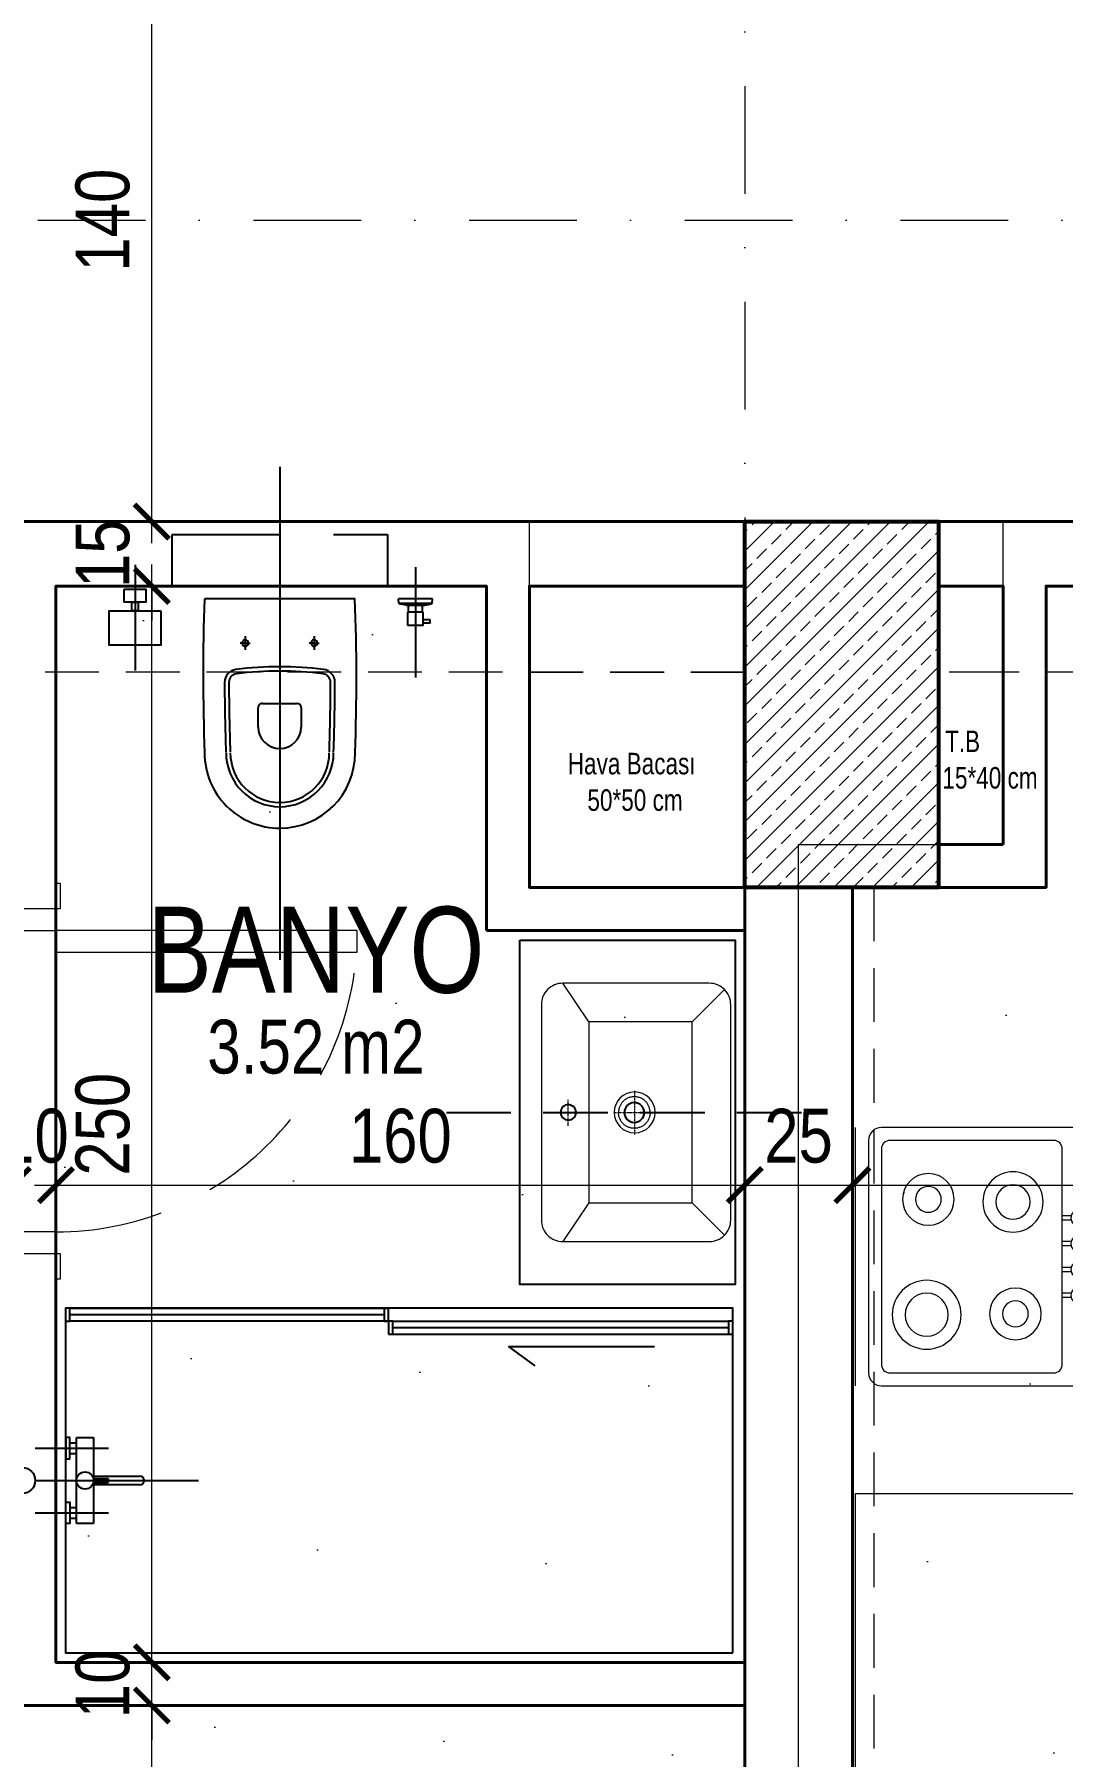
# Model space of a CAD drawing. Header units: centimetres. Extents: x 6300 to 11550, y 0 to 5300.
# Drawn here: x 7545.1 to 7783.9, y 1799.5 to 2199.5 of the extents above; entities that cross this region are included whole.
import ezdxf
from ezdxf.enums import TextEntityAlignment as Align
from ezdxf.xclip import XClip

# ---------------------------------------------------------------- set-up
doc = ezdxf.new("R2010")
doc.units = ezdxf.units.CM
doc.header["$LTSCALE"] = 100
doc.header["$XCLIPFRAME"] = 0
for name, pattern in [('D BLOK_AKS_NK$0$DASHDOT2', [0.5, 0.25, -0.125, 0, -0.125]), ('D BLOK_STA_NK$0$HIDDEN2', [0.1875, 0.125, -0.0625]), ('xref_1+1_A2_TEXT$0$HIDDEN2', [0.1875, 0.125, -0.0625]), ('xref_1+1_B_PLAN$0$1N$0$HIDDEN', [0.375, 0.25, -0.125]), ('xref_1+1_B_PLAN$0$CENTER', [0.6, 0.375, -0.075, 0.075, -0.075]), ('xref_1+1_B_PLAN$0$HIDDEN', [0.375, 0.25, -0.125]), ('xref_1+1_B_TEXT$0$HIDDEN2', [0.1875, 0.125, -0.0625])]:
    doc.linetypes.add(name, pattern=pattern)
for name, color, linetype, lineweight in [('D BLOK_AKS_NK$0$MYD - AKS', 8, 'D BLOK_AKS_NK$0$DASHDOT2', 15), ('D BLOK_STA_NK$0$MYD - B-H', 37, 'Continuous', 20), ('D BLOK_STA_NK$0$MYD - BA', 6, 'Continuous', 53), ('D BLOK_STA_NK$0$MYD - IZ-1', 8, 'D BLOK_STA_NK$0$HIDDEN2', 20), ('D BLOK_STA_NK$0$MYD - WIPEOUT', 241, 'Continuous', 0), ('D BLOK_ZK$0$MYD - DIM-IC', 10, 'Continuous', 20), ('xref_1+1_A2_PLAN$0$MYD - DUVAR', 4, 'Continuous', 40), ('xref_1+1_A2_PLAN$0$SAA_TEFRİS', 254, 'Continuous', 5), ('xref_1+1_A2_TEXT$0$____MEK_MEKANİK ÇALIŞMA', 4, 'Continuous', 35), ('xref_1+1_A2_TEXT$0$MYD - IZ-1', 8, 'xref_1+1_A2_TEXT$0$HIDDEN2', 20), ('xref_1+1_B_PLAN$0$MYD - DUVAR', 4, 'Continuous', 40), ('xref_1+1_B_PLAN$0$MYD - GOR-ARKA', 8, 'Continuous', 9), ('xref_1+1_B_PLAN$0$MYD - KAPI', 2, 'Continuous', 20), ('xref_1+1_B_TEXT$0$____MEK_MEKANİK ÇALIŞMA', 4, 'Continuous', 35), ('xref_1+1_B_TEXT$0$MYD - IZ-1', 8, 'xref_1+1_B_TEXT$0$HIDDEN2', 20), ('xref_1+1_B_TEXT$0$MYD - TEXT', 7, 'Continuous', 20), ('xref_1+1_B_TEXT$0$MYD - TEXT-M2', 1, 'Continuous', 20)]:
    doc.layers.add(name, color=color, linetype=linetype, lineweight=lineweight)
for name, color, linetype, lineweight, plot in [('D BLOK_ZK$0$MYD - ALAN-NET', 30, 'Continuous', 9, False), ('xref_1+1_A2_PLAN$0$MYD - ALAN-BRUT', 190, 'Continuous', 9, False), ('xref_1+1_A2_TEXT$0$MYD - ALAN-BRUT', 190, 'Continuous', 9, False), ('xref_1+1_A2_TEXT$0$MYD - ALAN-NET', 30, 'Continuous', 9, False), ('xref_1+1_B_PLAN$0$MYD - ALAN-BRUT', 190, 'Continuous', 9, False), ('xref_1+1_B_PLAN$0$xref_1+1_B_TEXT$0$MYD - ALAN-NET', 30, 'Continuous', 9, False), ('xref_1+1_B_TEXT$0$MYD - ALAN-BRUT', 190, 'Continuous', 9, False), ('xref_1+1_B_TEXT$0$MYD - ALAN-NET', 30, 'Continuous', 9, False)]:
    doc.layers.add(name, color=color, linetype=linetype, lineweight=lineweight, plot=plot)
doc.layers.add('xref_1+1_B_PLAN$0$00_VİTRİFİYE AKS', color=7, linetype='xref_1+1_B_PLAN$0$HIDDEN', true_color=0xf94306)
doc.layers.add('xref_1+1_B_PLAN$0$Pcelik', color=142, linetype='Continuous')
doc.layers.add('xref_1+1_B_PLAN$0$Pvitrifiye', color=70, linetype='Continuous')
doc.styles.add('D BLOK_ZK$0$MYD_1.25mm', font='ARIALN.TTF', dxfattribs={"height": 12.5})
doc.styles.add('xref_1+1_A2_TEXT$0$ROMANC8', font='arial.ttf', dxfattribs={"width": 0.75, "height": 0.4})
doc.styles.add('xref_1+1_B_TEXT$0$0ZG_2.50mm_B', font='arial.ttf', dxfattribs={"width": 0.8, "height": 25})
doc.styles.add('xref_1+1_B_TEXT$0$0ZG_4.00mm_B', font='arial.ttf', dxfattribs={"width": 0.8, "height": 40})
doc.styles.add('xref_1+1_B_TEXT$0$ROMANC8', font='arial.ttf', dxfattribs={"width": 0.75, "height": 0.4})
doc.styles.add('xref_1+1_B_TEXT$0$Standard', font='arial.ttf')
doc.dimstyles.new('D BLOK_ZK$0$MYD_DIM050', dxfattribs={"dimscale": 0, "dimtxt": 12.5, "dimasz": 8, "dimexe": 5, "dimexo": 0, "dimgap": 5, "dimtad": 1, "dimdec": 1, "dimrnd": 0.5, "dimzin": 12, "dimdsep": 46, "dimtxsty": 'D BLOK_ZK$0$MYD_1.25mm', "dimblk": 'D BLOK_ZK$0$_ARCHTICK', "dimcen": 0.09, "dimdle": 5, "dimclrd": 256, "dimclre": 256, "dimclrt": 256, "dimadec": 0, "dimazin": 0, "dimtfac": 1, "dimtdec": 1, "dimtix": 1, "dimtofl": 0, "dimtmove": 2, "dimatfit": 1, "dimldrblk": 'D BLOK_ZK$0$_ARCHTICK', "dimfxl": 30, "dimfxlon": 1, "dimtolj": 1, "dimtzin": 0, "dimlwd": -1, "dimlwe": -1, "dimarcsym": 0})

# ---------------------------------------------------------------- blocks, each defined once
blk = doc.blocks.new('xref_1+1_B_TEXT$0$TAG_MAHAL_01')
at = {"style": 'xref_1+1_B_TEXT$0$Standard', "width": 0.65, "flags": 1}
blk.add_attdef('M2', text='', height=20, dxfattribs=at).set_placement((0, 0), align=Align.MIDDLE_RIGHT)
at = {"layer": 'xref_1+1_B_TEXT$0$MYD - TEXT', "style": 'xref_1+1_B_TEXT$0$0ZG_4.00mm_B', "width": 0.8}
blk.add_attdef('MAHAL_ADI', text='', height=40, dxfattribs=at).set_placement((0, -32.5), align=Align.MIDDLE_CENTER)
at = {"layer": 'xref_1+1_B_TEXT$0$MYD - TEXT-M2', "style": 'xref_1+1_B_TEXT$0$0ZG_2.50mm_B', "width": 0.8}
blk.add_attdef('MAHAL_M2', text='', height=25, dxfattribs=at).set_placement((0, -77.5), align=Align.MIDDLE_CENTER)
blk = doc.blocks.new('xref_1+1_B_TEXT')
at = {"layer": 'xref_1+1_B_TEXT$0$MYD - ALAN-NET'}
h = blk.add_hatch(dxfattribs=at)
h.set_pattern_fill('DOTS', color=1, scale=30, angle=60)
h.paths.add_polyline_path([(752.28, 390.61), (502.28, 390.61), (502.28, 295.61), (752.28, 295.61)])
h.paths.add_polyline_path([(1097.28, 305.61), (782.28, 305.61), (782.28, 420.61), (762.28, 420.61), (762.28, 600.61), (837.28, 600.61), (837.28, 675.61), (947.28, 675.61), (947.28, 615.61), (1117.28, 615.61), (1117.28, 330.61), (1097.28, 330.61)])
h.paths.add_polyline_path([(752.28, 405.61), (477.28, 405.61), (477.28, 450.61), (452.28, 450.61), (452.28, 930.61), (477.28, 930.61), (477.28, 933.11), (727.28, 933.11), (727.28, 908.11), (752.28, 908.11)])
h.paths.add_polyline_path([(947.28, 875.61), (782.28, 875.61), (782.28, 860.61), (762.28, 860.61), (762.28, 790.61), (752.28, 790.61), (752.28, 685.61), (947.28, 685.61)])
h.paths.add_polyline_path([(1057.28, 795.61), (1057.28, 875.61), (957.28, 875.61), (957.28, 625.61), (1117.28, 625.61), (1117.28, 795.61)])
h.paths.add_polyline_path([(762.28, 679.86), (827.28, 679.86), (827.28, 610.61), (762.28, 610.61)])
at = {"layer": 'xref_1+1_B_TEXT$0$MYD - ALAN-BRUT'}
blk.add_lwpolyline([(497.28, 290.61), (1129.78, 290.61), (1129.78, 805.61), (1067.28, 805.61), (1067.28, 890.61), (782.28, 890.61), (782.28, 918.11), (737.28, 918.11), (737.28, 960.61), (437.28, 960.61), (437.28, 390.61), (497.28, 390.61)], close=True, dxfattribs=at)
at = {"layer": 'xref_1+1_B_TEXT$0$MYD - ALAN-NET'}
for points in [[(1057.28, 795.61), (1057.28, 875.61), (957.28, 875.61), (957.28, 625.61), (1117.28, 625.61), (1117.28, 795.61)], [(1097.28, 305.61), (782.28, 305.61), (782.28, 420.61), (762.28, 420.61), (762.28, 600.61), (837.28, 600.61), (837.28, 675.61), (947.28, 675.61), (947.28, 615.61), (1117.28, 615.61), (1117.28, 330.61), (1097.28, 330.61)]]:
    blk.add_lwpolyline(points, close=True, dxfattribs=at)
at = {"layer": 'xref_1+1_B_TEXT$0$MYD - IZ-1', "color": 1}
blk.add_lwpolyline([(1067.28, 855.61), (1117.28, 855.61), (1117.28, 805.61), (1067.28, 805.61)], close=True, dxfattribs=at)
ref = blk.add_blockref('xref_1+1_B_TEXT$0$TAG_MAHAL_01', (1017.67, 807.39), dxfattribs=dict(xscale=0.5, yscale=0.5, zscale=0.5))
ref.add_attrib('MAHAL_ADI', 'BANYO', dxfattribs={"layer": 'xref_1+1_B_TEXT$0$MYD - TEXT', "height": 20, "style": 'xref_1+1_B_TEXT$0$0ZG_4.00mm_B', "width": 0.8}).set_placement((1017.67, 791.14), align=Align.MIDDLE_CENTER)
ref.add_attrib('MAHAL_M2', '3.52 m2', dxfattribs={"layer": 'xref_1+1_B_TEXT$0$MYD - TEXT-M2', "height": 12.5, "style": 'xref_1+1_B_TEXT$0$0ZG_2.50mm_B', "width": 0.8}).set_placement((1017.67, 768.64), align=Align.MIDDLE_CENTER)
at = {"layer": 'xref_1+1_B_TEXT$0$____MEK_MEKANİK ÇALIŞMA', "color": 1, "style": 'xref_1+1_B_TEXT$0$ROMANC8', "width": 0.75}
for s, p in [('Hava Bacası', (1076.17, 831.87)), ('50*50 cm', (1080.73, 823.4))]:
    blk.add_text(s, height=5, rotation=0.0335, dxfattribs=at).set_placement(p)
blk = doc.blocks.new('xref_1+1_B_PLAN$0$KAPI - 080')
at = {"layer": 'xref_1+1_B_PLAN$0$MYD - KAPI', "ltscale": 2}
for p, q in [((10, 70), (5, 70)), ((5, 70), (5, 0)), ((10, 0), (10, 70)), ((0, 0), (10, 0)), ((80, 0), (75, 0))]:
    blk.add_line(p, q, dxfattribs=at)
at = {"layer": 'xref_1+1_B_PLAN$0$MYD - KAPI', "linetype": 'xref_1+1_B_PLAN$0$HIDDEN'}
blk.add_arc((5, 0), 70, 0, 85.904, dxfattribs=at)
blk = doc.blocks.new('*U376')
at = {"layer": 'xref_1+1_B_PLAN$0$MYD - GOR-ARKA'}
blk.add_lwpolyline([(5, 0), (-65, 0), (-65, -10), (5, -10)], close=True, dxfattribs=at)
at = {"layer": 'xref_1+1_B_PLAN$0$MYD - KAPI'}
for points in [[(-70, 1), (-76, 1), (-76, 0), (-65, 0), (-65, -10), (-76, -10), (-76, -11), (-70, -11)], [(5, -10), (5, 0), (16, 0), (16, 1), (16, 1), (10, 1), (10, -11), (16, -11), (16, -10)]]:
    blk.add_lwpolyline(points, close=True, dxfattribs=at)
at = {"layer": 'xref_1+1_B_PLAN$0$MYD - KAPI', "xscale": -1, "rotation": 1.636399016291535e-07}
blk.add_blockref('xref_1+1_B_PLAN$0$KAPI - 080', (10, 0), dxfattribs=at)
blk = doc.blocks.new('xref_1+1_B_PLAN$0$A$C38267379')
at = {"layer": 'xref_1+1_B_PLAN$0$00_VİTRİFİYE AKS', "ltscale": 6}
blk.add_lwpolyline([(299.8, 635.6), (299.8, -210.1)], dxfattribs=at)
at = {"layer": 'xref_1+1_B_PLAN$0$Pvitrifiye', "linetype": 'xref_1+1_B_PLAN$0$CENTER', "lineweight": 5, "ltscale": 0.03}
for p, q in [((299.8, 379.3), (299.8, 321.9)), ((330.9, 352.3), (270.6, 352.3)), ((299.8, 244.7), (299.8, 144.2)), ((351.4, 198.2), (250.1, 198.2))]:
    blk.add_line(p, q, dxfattribs=at)
at = {"layer": 'xref_1+1_B_PLAN$0$Pvitrifiye', "linetype": 'Continuous', "lineweight": 5}
blk.add_lwpolyline([(-0.2, 25), (-0.2, 365, -0.414214), (49.8, 415), (549.8, 415, -0.414214), (599.8, 365), (599.8, 25, -0.414214), (549.8, -25), (49.8, -25, -0.414214)], format="xyb", close=True, dxfattribs=at)
for points in [[(89.8, 305), (-0.2, 365)], [(509.8, 305), (599.8, 365)], [(89.8, 65), (14.5, -10.4)], [(509.8, 65), (585.2, -10.4)]]:
    blk.add_lwpolyline(points, dxfattribs=at)
blk.add_lwpolyline([(89.8, 65), (89.8, 305), (509.8, 305), (509.8, 65)], close=True, dxfattribs=at)
at = {"layer": 'xref_1+1_B_PLAN$0$Pvitrifiye', "linetype": 'Continuous'}
for centre, radius in [((299.8, 352.3), 17.9), ((300.1, 199), 23)]:
    blk.add_circle(centre, radius, dxfattribs=at)
at = {"layer": 'xref_1+1_B_PLAN$0$Pvitrifiye', "linetype": 'Continuous', "lineweight": 5}
blk.add_circle((299.8, 198.2), 47.5, dxfattribs=at)
for points in [[(300.1, 162.3), (298.9, 162.3), (296.5, 162.4), (293, 162.9), (289.5, 163.8), (286.1, 165), (282.8, 166.6), (279.7, 168.4), (276.8, 170.6), (274.1, 173), (271.7, 175.7), (269.5, 178.6), (267.7, 181.7), (266.1, 184.9), (264.9, 188.3), (264.1, 191.8), (263.5, 195.4), (263.3, 199), (263.5, 202.6), (264.1, 206.2), (264.9, 209.7), (266.1, 213.1), (267.7, 216.3), (269.5, 219.4), (271.7, 222.3), (274.1, 225), (276.8, 227.4), (279.7, 229.6), (282.8, 231.4), (286.1, 233), (289.5, 234.2), (293, 235.1), (296.5, 235.6), (298.9, 235.7), (300.1, 235.7)], [(300.1, 162.3), (301.3, 162.3), (303.7, 162.4), (307.3, 162.9), (310.8, 163.8), (314.2, 165), (317.5, 166.6), (320.6, 168.4), (323.5, 170.6), (326.1, 173), (328.6, 175.7), (330.7, 178.6), (332.6, 181.7), (334.1, 184.9), (335.3, 188.3), (336.2, 191.8), (336.7, 195.4), (336.9, 199), (336.7, 202.6), (336.2, 206.2), (335.3, 209.7), (334.1, 213.1), (332.6, 216.3), (330.7, 219.4), (328.6, 222.3), (326.1, 225), (323.5, 227.4), (320.6, 229.6), (317.5, 231.4), (314.2, 233), (310.8, 234.2), (307.3, 235.1), (303.7, 235.6), (301.3, 235.7), (300.1, 235.7)]]:
    blk.add_open_spline(points, degree=3, dxfattribs=at)
blk = doc.blocks.new('xref_1+1_B_PLAN$0$matrix_tk_üst')
at = {"layer": 'xref_1+1_B_PLAN$0$00_VİTRİFİYE AKS', "ltscale": 6}
blk.add_lwpolyline([(80694.02, -59002.25), (80694.09, -59026.78)], dxfattribs=at)
at = {"layer": 'xref_1+1_B_PLAN$0$Pvitrifiye', "ltscale": 6}
for points in [[(80696.54, -59007.89), (80691.54, -59007.9), (80691.54, -59010.9), (80696.54, -59010.89)], [(80694.79, -59010.9), (80693.29, -59010.9), (80693.3, -59012.9), (80694.8, -59012.9)], [(80688.05, -59012.91), (80688.07, -59020.91), (80700.07, -59020.88), (80700.05, -59012.88)]]:
    blk.add_lwpolyline(points, close=True, dxfattribs=at)
blk = doc.blocks.new('xref_1+1_B_PLAN$0$STOP VALF')
at = {"linetype": 'Continuous'}
for p, q in [((-3.95, 0), (3.95, 0)), ((-3.85, -0.95), (-3.95, 0)), ((3.85, -0.95), (-3.85, -0.95)), ((3.69, -1.13), (-3.69, -1.13)), ((-2.16, -1.4), (-3.69, -1.13)), ((2.16, -1.4), (-2.16, -1.4)), ((-1.76, -4.81), (-1.76, -3.05)), ((-1.76, -3.05), (1.76, -3.05)), ((-1.61, -3.05), (-1.61, -1.4)), ((1.61, -3.05), (1.61, -1.4)), ((1.76, -6.16), (1.76, -3.05)), ((2.16, -1.4), (3.69, -1.13)), ((-3.41, -4.86), (-3.36, -4.81)), ((-3.41, -5.56), (-3.41, -4.86)), ((-3.41, -5.56), (-3.36, -5.61)), ((-3.36, -5.61), (-3.36, -4.81)), ((-3.36, -4.81), (-1.76, -4.81)), ((-3.36, -5.61), (-1.76, -5.61)), ((-1.76, -6.16), (-1.76, -5.61)), ((-1.76, -6.16), (1.76, -6.16))]:
    blk.add_line(p, q, dxfattribs=at)
at = {"linetype": 'xref_1+1_B_PLAN$0$1N$0$HIDDEN', "ltscale": 0.1}
blk.add_line((3.85, -0.95), (3.95, 0), dxfattribs=at)
at = {"linetype": 'Continuous'}
for centre, start, end in [((-3.65, -0.93), 186, 259.8239), ((3.65, -0.93), 280.1761, 354)]:
    blk.add_arc(centre, 0.201, start, end, dxfattribs=at)
at = {"linetype": 'Continuous', "start_tangent": (0.222825, -0.974858), "end_tangent": (-0.222825, -0.974858)}
blk.add_spline([(-1.76, -4.81), (-1.75, -4.81), (-1.75, -4.84), (-1.74, -4.87), (-1.73, -4.92), (-1.72, -4.98), (-1.72, -5.05), (-1.71, -5.13), (-1.71, -5.21), (-1.71, -5.28), (-1.72, -5.36), (-1.72, -5.43), (-1.73, -5.49), (-1.74, -5.54), (-1.75, -5.58), (-1.75, -5.6), (-1.76, -5.61)], degree=3, dxfattribs=at)
at = {"layer": 'xref_1+1_B_PLAN$0$00_VİTRİFİYE AKS', "ltscale": 6}
blk.add_lwpolyline([(0, 7.42), (0, -18.26)], dxfattribs=at)
blk = doc.blocks.new('xref_1+1_B_PLAN$0$klozet1')
at = {"layer": 'xref_1+1_B_PLAN$0$00_VİTRİFİYE AKS', "ltscale": 6}
blk.add_lwpolyline([(30.69, -0.09), (-83.81, 0.24)], dxfattribs=at)
at = {"layer": 'xref_1+1_B_PLAN$0$Pvitrifiye'}
for p, q in [((-0.05, -17.49, 0), (0.05, 17.49, 0)), ((-8.61, 8.03, 0), (-11.8, 8.03, 0)), ((-8.61, 8.03, 0), (-11.8, 8.03, 0)), ((-10.21, 8.03, 0), (-10.21, 9.19, 0)), ((-10.21, 8.03, 0), (-10.21, 6.87, 0)), ((-29.73, 5.08, 0), (-25.23, 5.07, 0)), ((-24.23, 4.07, 0), (-24.24, 0.07, 0)), ((-24.24, 0.07, 0), (-24.25, -3.93, 0)), ((-25.25, -4.93, 0), (-29.75, -4.92, 0)), ((-8.66, -7.97, 0), (-11.84, -7.97, 0)), ((-8.66, -7.97, 0), (-11.84, -7.97, 0)), ((-10.25, -7.97, 0), (-10.26, -9.13, 0)), ((-10.25, -7.97, 0), (-10.25, -6.81, 0))]:
    blk.add_line(p, q, dxfattribs=at)
at = {"layer": 'xref_1+1_B_PLAN$0$Pvitrifiye', "linetype": 'xref_1+1_B_PLAN$0$HIDDEN', "elevation": 0}
blk.add_lwpolyline([(15.07, 24.96), (14.93, -25.04), (2.93, -25.01), (3.07, 24.99)], close=True, dxfattribs=at)
at = {"layer": 'xref_1+1_B_PLAN$0$Pvitrifiye'}
for centre, major_axis, start_param, end_param in [((-35.74, 0.07, 0), (12.37, 12.37), 0.783497, 2.354294), ((-18.92, -482.15, 0), (353.55, 353.55), 0.747455, 0.81898), ((-35.74, 0.08, 0), (8.84, 8.84), 0.783497, 2.354294), ((-18.92, -482.13, 0), (350.02, 350.02), 0.786231, 0.81898), ((-19.33, 9.86, 0), (-2.12, 2.12), 4.048701, 5.49862), ((-35.74, 0.08, 0), (-8.13, 8.13), -0.787299, 0.783497), ((-18.92, -482.13, 0), (-349.31, 349.31), -0.784566, -0.751816), ((-19.33, 9.86, 0), (1.41, 1.41), 5.619497, 7.069416), ((-98.33, 0.2, 0), (57.69, 57.69), 5.372276, 5.619497), ((-98.33, 0.2, 0), (-58.4, 58.4), 3.801479, 4.048701), ((-10.21, 8.03, 0), (0.53, 0.53), 5.495886, 8.637479), ((-10.21, 8.03, 0), (0.53, 0.53), 2.354294, 5.495886), ((-29.74, 0.08, 0), (-3.54, 3.54), -0.787299, 0.783497), ((-25.23, 4.07, 0), (0.707, 0.707), 5.495886, 7.066683), ((-35.74, 0.07, 0), (12.37, 12.37), 2.354294, 3.92509), ((-35.74, 0.08, 0), (-8.84, 8.84), 0.783497, 2.354294), ((-35.74, 0.08, 0), (8.13, 8.13), 2.354294, 3.92509), ((-29.74, 0.08, 0), (3.54, 3.54), 2.354294, 3.92509), ((-25.25, -3.93, 0), (0.707, 0.707), 3.92509, 5.495886), ((-10.25, -7.97, 0), (0.53, 0.53), 5.495886, 8.637479), ((-10.25, -7.97, 0), (0.53, 0.53), 2.354294, 5.495886), ((-17.08, 482.23, 0), (349.31, 349.31), 3.889607, 3.922356), ((-19.36, -9.76, 0), (-2.12, 2.12), 2.35156, 3.801479), ((-19.36, -9.76, 0), (1.41, 1.41), 3.922356, 5.372276), ((-17.08, 482.23, 0), (350.02, 350.02), 3.889607, 3.922356), ((-17.08, 482.22, 0), (-353.55, 353.55), 2.318811, 2.390268)]:
    blk.add_ellipse(centre, major_axis=major_axis, ratio=1, start_param=start_param, end_param=end_param, dxfattribs=at)
blk = doc.blocks.new('xref_1+1_B_PLAN$0$banyo batarya')
at = {"layer": 'xref_1+1_B_PLAN$0$00_VİTRİFİYE AKS', "ltscale": 6}
for points in [[(74322.34, -67160.49), (74339.39, -67160.49)], [(74322.34, -67167.99), (74360.27, -67167.99)], [(74322.34, -67175.49), (74339.39, -67175.49)]]:
    blk.add_lwpolyline(points, dxfattribs=at)
at = {"layer": 'xref_1+1_B_PLAN$0$Pvitrifiye'}
for p, q in [((74330.44, -67159.24), (74331.94, -67159.24)), ((74331.94, -67177.99), (74331.94, -67157.99)), ((74331.94, -67157.99), (74335.94, -67157.99)), ((74335.94, -67157.99), (74335.94, -67177.99)), ((74330.44, -67161.74), (74331.94, -67161.74)), ((74335.94, -67166.99), (74346.7, -67166.99)), ((74339.28, -67167.49), (74339.28, -67168.49)), ((74335.87, -67168.49), (74339.28, -67168.49)), ((74346.7, -67168.99), (74335.94, -67168.99)), ((74330.44, -67174.24), (74331.94, -67174.24)), ((74330.44, -67176.74), (74331.94, -67176.74)), ((74335.94, -67177.99), (74331.94, -67177.99))]:
    blk.add_line(p, q, dxfattribs=at)
for points in [[(74329.44, -67157.99), (74329.44, -67162.99), (74330.44, -67162.99), (74330.44, -67157.99)], [(74329.44, -67177.99), (74329.44, -67172.99), (74330.44, -67172.99), (74330.44, -67177.99)]]:
    blk.add_lwpolyline(points, close=True, dxfattribs=at)
blk.add_lwpolyline([(74335.87, -67167.49), (74339.28, -67167.49)], dxfattribs=at)
blk.add_circle((74333.94, -67167.99), 2, dxfattribs=at)
blk.add_arc((74346.7, -67167.99), 1, 270, 90, dxfattribs=at)
blk = doc.blocks.new('xref_1+1_B_PLAN$0$80155dus_5')
at = {"layer": 'xref_1+1_B_PLAN$0$Pcelik', "ltscale": 6, "elevation": 0}
for points in [[(28302.14, -9209.62), (28336, -9209.62), (28329.91, -9205.23)], [(28437.89, -9218.58), (28363.92, -9218.59)]]:
    blk.add_lwpolyline(points, dxfattribs=at)
at = {"layer": 'xref_1+1_B_PLAN$0$Pcelik', "elevation": 0}
blk.add_lwpolyline([(28284.92, -9212.59), (28283.92, -9212.59), (28283.92, -9215.59), (28284.92, -9215.59)], close=True, dxfattribs=at)
at = {"layer": 'xref_1+1_B_PLAN$0$Pcelik'}
for points in [[(28362.92, -9212.59), (28284.92, -9212.59)], [(28362.92, -9214.09), (28284.92, -9214.09)], [(28362.92, -9215.59), (28284.92, -9215.59)], [(28362.92, -9215.59), (28437.92, -9215.59)], [(28363.92, -9218.59), (28437.92, -9218.59)], [(28364.92, -9217.09), (28437.92, -9217.09)]]:
    blk.add_lwpolyline(points, dxfattribs=at)
for points in [[(28363.92, -9212.59), (28362.92, -9212.59), (28362.92, -9215.59), (28363.92, -9215.59)], [(28364.92, -9215.59), (28363.92, -9215.59), (28363.92, -9218.59), (28364.92, -9218.59)], [(28438.92, -9215.59), (28437.92, -9215.59), (28437.92, -9218.59), (28438.92, -9218.59)]]:
    blk.add_lwpolyline(points, close=True, dxfattribs=at)
at = {"layer": 'xref_1+1_B_PLAN$0$Pvitrifiye'}
blk.add_lwpolyline([(28283.92, -9138.59), (28283.92, -9218.59), (28438.92, -9218.59), (28438.92, -9138.59)], close=True, dxfattribs=at)
blk.add_circle((28448.98, -9178.59, 0), 3, dxfattribs=at)
at = {"layer": 'xref_1+1_B_PLAN$0$Pvitrifiye', "rotation": 180}
blk.add_blockref('xref_1+1_B_PLAN$0$banyo batarya', (102768.35, -76346.58), dxfattribs=at)
blk = doc.blocks.new('xref_1+1_B_PLAN')
at = {"layer": 'xref_1+1_B_PLAN$0$MYD - ALAN-BRUT'}
blk.add_lwpolyline([(437.28, 946.29), (497.28, 946.29), (497.28, 1046.29), (1132.28, 1046.29), (1132.28, 446.29), (767.28, 446.29), (767.28, 363.79), (437.28, 363.79)], close=True, dxfattribs=at)
at = {"layer": 'xref_1+1_B_PLAN$0$MYD - DUVAR'}
for points in [[(1132.28, 446.29), (767.28, 446.29), (767.28, 363.79), (437.28, 363.79), (437.28, 946.29), (752.28, 946.29), (752.28, 1046.29), (1132.28, 1046.29)], [(947.28, 721.29), (1117.28, 721.29), (1117.28, 1031.29), (762.28, 1031.29), (762.28, 736.29), (837.28, 736.29), (837.28, 661.29), (947.28, 661.29)], [(1057.28, 541.29), (1057.28, 461.29), (957.28, 461.29), (957.28, 711.29), (1117.28, 711.29), (1117.28, 541.29)], [(1117.28, 461.29), (1067.28, 461.29), (1067.28, 531.29), (1117.28, 531.29)]]:
    blk.add_lwpolyline(points, close=True, dxfattribs=at)
blk.add_lwpolyline([(957.28, 711.29), (957.28, 651.29)], dxfattribs=at)
at = {"layer": 'xref_1+1_B_PLAN$0$Pvitrifiye'}
blk.add_lwpolyline([(1065.03, 543.54), (1115.03, 543.54), (1115.03, 623.54), (1065.03, 623.54)], close=True, dxfattribs=at)
at = {"layer": 'xref_1+1_B_PLAN$0$MYD - KAPI', "rotation": 270}
blk.add_blockref('*U376', (957.28, 546.29), dxfattribs=at)
at = {"layer": 'xref_1+1_B_PLAN$0$Pvitrifiye', "xscale": 0.1000000000000001, "yscale": 0.1000000000000001, "zscale": 0.1000000000000001, "rotation": 90}
blk.add_blockref('xref_1+1_B_PLAN$0$A$C38267379', (1111.53, 553.56), dxfattribs=at)
at = {"layer": 'xref_1+1_B_PLAN$0$Pvitrifiye', "extrusion": (0, 0, -1), "zscale": -1, "rotation": 270.164324949251}
blk.add_blockref('xref_1+1_B_PLAN$0$klozet1', (-1009.26, 464.29), dxfattribs=at)
at = {"layer": 'xref_1+1_B_PLAN$0$Pvitrifiye'}
for name, p, rotation in [('xref_1+1_B_PLAN$0$matrix_tk_üst', (81500.12, -58777.04, 0), 179.8356819482808), ('xref_1+1_B_PLAN$0$STOP VALF', (1040.81, 464.29), 180)]:
    blk.add_blockref(name, p, dxfattribs=dict(at, rotation=rotation))
at = {"layer": 'xref_1+1_B_PLAN$0$xref_1+1_B_TEXT$0$MYD - ALAN-NET', "xscale": -1}
blk.add_blockref('xref_1+1_B_PLAN$0$80155dus_5', (29398.45, 9847.63), dxfattribs=at)
blk = doc.blocks.new('xref_1+1_A2_TEXT')
at = {"layer": 'xref_1+1_A2_TEXT$0$MYD - ALAN-NET'}
h = blk.add_hatch(dxfattribs=at)
h.set_pattern_fill('DOTS', color=1, scale=30, angle=60)
h.set_pattern_definition([(60, (-1963.646, 10066.606), (-29.3382, 44.43473), [0, -47.625])])
h.paths.add_polyline_path([(863.9, 898.03), (863.9, 598.03), (843.9, 598.03), (843.9, 568.03), (553.9, 568.03), (553.9, 898.03)])
h.paths.add_polyline_path([(673.9, 1138.03), (543.9, 1138.03), (543.9, 908.03), (673.9, 908.03)])
h.paths.add_polyline_path([(683.9, 1138.03), (788.9, 1138.03), (788.9, 1053.03), (863.9, 1053.03), (863.9, 908.03), (758.9, 908.03), (758.9, 913.03), (683.9, 913.03)])
h.paths.add_polyline_path([(543.9, 1138.03), (288.9, 1138.03), (288.9, 1068.03), (243.9, 1068.03), (243.9, 593.03), (268.9, 593.03), (268.9, 568.03), (543.9, 568.03)])
h.paths.add_polyline_path([(548.9, 553.03), (308.9, 553.03), (308.9, 478.03), (548.9, 478.03)])
at = {"layer": 'xref_1+1_A2_TEXT$0$MYD - ALAN-BRUT'}
blk.add_lwpolyline([(231.4, 1078.03), (278.9, 1078.03), (278.9, 1153.03), (798.9, 1153.03), (798.9, 1063.03), (876.4, 1063.03), (876.4, 553.03), (553.9, 553.03), (553.9, 473.03), (303.9, 473.03), (303.9, 553.03), (231.4, 553.03)], close=True, dxfattribs=at)
at = {"layer": 'xref_1+1_A2_TEXT$0$MYD - ALAN-NET'}
blk.add_lwpolyline([(543.9, 1138.03), (288.9, 1138.03), (288.9, 1068.03), (243.9, 1068.03), (243.9, 593.03), (268.9, 593.03), (268.9, 568.03), (543.9, 568.03)], close=True, dxfattribs=at)
at = {"layer": 'xref_1+1_A2_TEXT$0$MYD - IZ-1', "color": 1}
blk.add_lwpolyline([(278.9, 1118.03), (263.9, 1118.03), (263.9, 1078.03), (278.9, 1078.03)], close=True, dxfattribs=at)
at = {"layer": 'xref_1+1_A2_TEXT$0$____MEK_MEKANİK ÇALIŞMA', "color": 1, "style": 'xref_1+1_A2_TEXT$0$ROMANC8', "width": 0.75}
for s, p in [('T.B', (265.41, 1099.46)), ('15*40 cm', (264.8, 1090.99))]:
    blk.add_text(s, height=5, rotation=0.0335, dxfattribs=at).set_placement(p)
blk = doc.blocks.new('xref_1+1_A2_PLAN$0$OCAK 60X60')
for points in [[(60, 0), (0, 0)], [(20.5, -9.94), (20.5, -12)], [(21.5, -9.94), (21.5, -12)], [(26.5, -9.94), (26.5, -12)], [(27.5, -9.94), (27.5, -12)], [(32.5, -9.94), (32.5, -12)], [(33.5, -9.94), (33.5, -12)], [(38.5, -9.94), (38.5, -12)], [(39.5, -9.94), (39.5, -12)], [(0, -60), (60, -60)]]:
    blk.add_lwpolyline(points)
for points in [[(60, -54, -0.414214), (57, -57), (3, -57, -0.414214), (0, -54), (0, -7, -0.414214), (3, -4), (57, -4, -0.414214), (60, -7)], [(55, -54), (5, -54, -0.414214), (3, -52), (3, -14, -0.414214), (5, -12), (55, -12, -0.414214), (57, -14), (57, -52, -0.414214)]]:
    blk.add_lwpolyline(points, format="xyb", close=True)
for centre, radius in [((21, -8), 2), ((27, -8), 2), ((33, -8), 2), ((39, -8), 2), ((16.7, -22.89), 6), ((16.7, -22.89), 3), ((42.7, -23.45), 7), ((42.7, -23.45), 4), ((16.5, -43.5), 8), ((16.5, -43.5), 5), ((43.3, -43.11), 6), ((43.3, -43.11), 3)]:
    blk.add_circle(centre, radius)
blk = doc.blocks.new('xref_1+1_A2_PLAN$0$A$Ca6f6c93e')
at = {"layer": 'xref_1+1_A2_PLAN$0$SAA_TEFRİS'}
blk.add_lwpolyline([(-309.25, 454.25), (-249.25, 454.25), (-249.25, 603.5), (-127.81, 603.5), (-127.81, 663.5)], dxfattribs=at)
blk.add_lwpolyline([(-189.25, 454.25), (-189.25, 384.25), (-309.25, 384.25), (-309.25, 454.25)], close=True, dxfattribs=at)
at = {"layer": 'xref_1+1_A2_PLAN$0$SAA_TEFRİS', "xscale": -1, "rotation": 270}
blk.add_blockref('xref_1+1_A2_PLAN$0$OCAK 60X60', (-249.25, 479.25), dxfattribs=at)
blk = doc.blocks.new('xref_1+1_A2_PLAN')
at = {"layer": 'xref_1+1_A2_PLAN$0$MYD - ALAN-BRUT'}
blk.add_lwpolyline([(263.59, 1041.39), (933.59, 1041.39), (933.59, 441.39), (598.59, 441.39), (598.59, 361.39), (348.59, 361.39), (348.59, 441.39), (263.59, 441.39)], close=True, dxfattribs=at)
at = {"layer": 'xref_1+1_A2_PLAN$0$MYD - DUVAR'}
for points in [[(908.59, 1041.39), (933.59, 1041.39), (933.59, 441.39), (263.59, 441.39), (263.59, 1041.39), (843.59, 1041.39), (843.59, 1011.39), (908.59, 1011.39)], [(323.59, 966.39), (288.59, 966.39), (288.59, 1026.39), (323.59, 1026.39)], [(718.59, 1026.39), (333.59, 1026.39), (333.59, 956.39), (288.59, 956.39), (288.59, 456.39), (588.59, 456.39), (588.59, 796.39), (718.59, 796.39)]]:
    blk.add_lwpolyline(points, close=True, dxfattribs=at)
blk.add_lwpolyline([(288.59, 956.39), (333.59, 956.39), (333.59, 1026.39)], dxfattribs=at)
blk.add_blockref('xref_1+1_A2_PLAN$0$A$Ca6f6c93e', (598.59, 361.39))
blk = doc.blocks.new('D BLOK_STA_NK')
blk.add_wipeout([(1410.11, 2086.42), (1455.11, 2086.42), (1455.11, 2001.42), (1410.11, 2001.42)]).dxf.layer = 'D BLOK_STA_NK$0$MYD - WIPEOUT'
at = {"layer": 'D BLOK_STA_NK$0$MYD - B-H'}
h = blk.add_hatch(dxfattribs=at)
h.set_pattern_fill('ANSI33', color=256)
h.paths.add_polyline_path([(1410.11, 2001.42), (1410.11, 2086.42), (1455.11, 2086.42), (1455.11, 2001.42)])
at = {"layer": 'D BLOK_STA_NK$0$MYD - BA'}
blk.add_lwpolyline([(1410.11, 2001.42), (1410.11, 2086.42), (1455.11, 2086.42), (1455.11, 2001.42)], close=True, dxfattribs=at)
at = {"layer": 'D BLOK_STA_NK$0$MYD - IZ-1', "color": 215, "true_color": 0xa953a0}
for points in [[(1075.11, 2086.42), (1410.11, 2086.42), (1410.11, 2051.42), (1075.11, 2051.42)], [(1455.11, 2086.42), (2055.11, 2086.42), (2055.11, 2051.42), (1455.11, 2051.42)], [(1410.11, 1526.42), (1410.11, 2001.42), (1440.11, 2001.42), (1440.11, 1526.42)]]:
    blk.add_lwpolyline(points, close=True, dxfattribs=at)
blk = doc.blocks.new('D BLOK_AKS_NK')
at = {"layer": 'D BLOK_AKS_NK$0$MYD - AKS'}
for points in [[(1410.11, 3540.24), (1410.11, 942.88)], [(193.78, 2156.42), (4534.65, 2156.42)], [(193.78, 2086.42), (4534.65, 2086.42)]]:
    blk.add_lwpolyline(points, dxfattribs=at)
blk = doc.blocks.new('D BLOK_ZK$0$_ARCHTICK')
at = {"color": 0, "linetype": 'ByBlock', "const_width": 0.15}
blk.add_lwpolyline([(-0.5, -0.5), (0.5, 0.5)], dxfattribs=at)
blk = doc.blocks.new('*D161')
at = {"layer": 'D BLOK_ZK$0$MYD - DIM-IC', "transparency": 16777216}
for p, q in [((1272.37, 1496.42), (1272.37, 1816.42)), ((1272.37, 1811.42), (1277.37, 1811.42)), ((1272.37, 1501.42), (1277.37, 1501.42))]:
    blk.add_line(p, q, dxfattribs=at)
at = {"layer": 'Defpoints', "color": 0, "transparency": 16777216}
for p in [(1272.37, 1811.42), (1272.37, 1811.42), (1272.37, 1501.42)]:
    blk.add_point(p, dxfattribs=at)
at = {"layer": 'D BLOK_ZK$0$MYD - DIM-IC', "transparency": 16777216, "xscale": 8, "yscale": 8, "zscale": 8}
for p, rotation in [((1272.37, 1811.42), 90), ((1272.37, 1501.42), 270)]:
    blk.add_blockref('D BLOK_ZK$0$_ARCHTICK', p, dxfattribs=dict(at, rotation=rotation))
at = {"layer": 'D BLOK_ZK$0$MYD - DIM-IC', "transparency": 16777216, "insert": (1260.99, 1656.42), "char_height": 12.5, "attachment_point": 5, "rotation": 90, "style": 'D BLOK_ZK$0$MYD_1.25mm'}
blk.add_mtext('\\A1;310', dxfattribs=at)
blk = doc.blocks.new('*D162')
at = {"layer": 'D BLOK_ZK$0$MYD - DIM-IC', "transparency": 16777216}
for p, q in [((1272.37, 1821.42), (1272.37, 1829.42)), ((1272.37, 1821.42), (1277.37, 1821.42)), ((1272.37, 1811.42), (1277.37, 1811.42)), ((1272.37, 1811.42), (1272.37, 1803.42))]:
    blk.add_line(p, q, dxfattribs=at)
at = {"layer": 'Defpoints', "color": 0, "transparency": 16777216}
for p in [(1272.37, 1821.42), (1272.37, 1821.42), (1272.37, 1811.42)]:
    blk.add_point(p, dxfattribs=at)
at = {"layer": 'D BLOK_ZK$0$MYD - DIM-IC', "transparency": 16777216, "xscale": 8, "yscale": 8, "zscale": 8}
for p, rotation in [((1272.37, 1821.42), 270), ((1272.37, 1811.42), 90)]:
    blk.add_blockref('D BLOK_ZK$0$_ARCHTICK', p, dxfattribs=dict(at, rotation=rotation))
at = {"layer": 'D BLOK_ZK$0$MYD - DIM-IC', "transparency": 16777216, "insert": (1260.99, 1816.42), "char_height": 12.5, "attachment_point": 5, "rotation": 90, "style": 'D BLOK_ZK$0$MYD_1.25mm'}
blk.add_mtext('\\A1;10', dxfattribs=at)
blk = doc.blocks.new('*D163')
at = {"layer": 'D BLOK_ZK$0$MYD - DIM-IC', "transparency": 16777216}
for p, q in [((1272.37, 1816.42), (1272.37, 2076.42)), ((1272.37, 2071.42), (1277.37, 2071.42)), ((1272.37, 1821.42), (1277.37, 1821.42))]:
    blk.add_line(p, q, dxfattribs=at)
at = {"layer": 'Defpoints', "color": 0, "transparency": 16777216}
for p in [(1272.37, 2071.42), (1272.37, 2071.42), (1272.37, 1821.42)]:
    blk.add_point(p, dxfattribs=at)
at = {"layer": 'D BLOK_ZK$0$MYD - DIM-IC', "transparency": 16777216, "xscale": 8, "yscale": 8, "zscale": 8}
for p, rotation in [((1272.37, 2071.42), 90), ((1272.37, 1821.42), 270)]:
    blk.add_blockref('D BLOK_ZK$0$_ARCHTICK', p, dxfattribs=dict(at, rotation=rotation))
at = {"layer": 'D BLOK_ZK$0$MYD - DIM-IC', "transparency": 16777216, "insert": (1260.99, 1946.42), "char_height": 12.5, "attachment_point": 5, "rotation": 90, "style": 'D BLOK_ZK$0$MYD_1.25mm'}
blk.add_mtext('\\A1;250', dxfattribs=at)
blk = doc.blocks.new('*D164')
at = {"layer": 'D BLOK_ZK$0$MYD - DIM-IC', "transparency": 16777216}
for p, q in [((1272.37, 2086.42), (1272.37, 2094.42)), ((1272.37, 2086.42), (1277.37, 2086.42)), ((1272.37, 2071.42), (1277.37, 2071.42)), ((1272.37, 2071.42), (1272.37, 2063.42))]:
    blk.add_line(p, q, dxfattribs=at)
at = {"layer": 'Defpoints', "color": 0, "transparency": 16777216}
for p in [(1272.37, 2086.42), (1272.37, 2086.42), (1272.37, 2071.42)]:
    blk.add_point(p, dxfattribs=at)
at = {"layer": 'D BLOK_ZK$0$MYD - DIM-IC', "transparency": 16777216, "xscale": 8, "yscale": 8, "zscale": 8}
for p, rotation in [((1272.37, 2086.42), 270), ((1272.37, 2071.42), 90)]:
    blk.add_blockref('D BLOK_ZK$0$_ARCHTICK', p, dxfattribs=dict(at, rotation=rotation))
at = {"layer": 'D BLOK_ZK$0$MYD - DIM-IC', "transparency": 16777216, "insert": (1260.99, 2078.92), "char_height": 12.5, "attachment_point": 5, "rotation": 90, "style": 'D BLOK_ZK$0$MYD_1.25mm'}
blk.add_mtext('\\A1;15', dxfattribs=at)
blk = doc.blocks.new('*D165')
at = {"layer": 'D BLOK_ZK$0$MYD - DIM-IC', "transparency": 16777216}
for p, q in [((1272.37, 2081.42), (1272.37, 2231.42)), ((1272.37, 2226.42), (1277.37, 2226.42)), ((1272.37, 2086.42), (1277.37, 2086.42))]:
    blk.add_line(p, q, dxfattribs=at)
at = {"layer": 'Defpoints', "color": 0, "transparency": 16777216}
for p in [(1272.37, 2226.42), (1272.37, 2226.42), (1272.37, 2086.42)]:
    blk.add_point(p, dxfattribs=at)
at = {"layer": 'D BLOK_ZK$0$MYD - DIM-IC', "transparency": 16777216, "xscale": 8, "yscale": 8, "zscale": 8}
for p, rotation in [((1272.37, 2226.42), 90), ((1272.37, 2086.42), 270)]:
    blk.add_blockref('D BLOK_ZK$0$_ARCHTICK', p, dxfattribs=dict(at, rotation=rotation))
at = {"layer": 'D BLOK_ZK$0$MYD - DIM-IC', "transparency": 16777216, "insert": (1260.99, 2156.42), "char_height": 12.5, "attachment_point": 5, "rotation": 90, "style": 'D BLOK_ZK$0$MYD_1.25mm'}
blk.add_mtext('\\A1;140', dxfattribs=at)
blk = doc.blocks.new('*D277')
at = {"layer": 'D BLOK_ZK$0$MYD - DIM-IC', "transparency": 16777216}
for p, q in [((1240.11, 1932.29), (1240.11, 1937.29)), ((1250.11, 1932.29), (1250.11, 1937.29)), ((1240.11, 1932.29), (1232.11, 1932.29)), ((1250.11, 1932.29), (1258.11, 1932.29))]:
    blk.add_line(p, q, dxfattribs=at)
at = {"layer": 'Defpoints', "color": 0, "transparency": 16777216}
for p in [(1240.11, 1932.29), (1250.11, 1932.29), (1250.11, 1932.29)]:
    blk.add_point(p, dxfattribs=at)
at = {"layer": 'D BLOK_ZK$0$MYD - DIM-IC', "transparency": 16777216, "xscale": 8, "yscale": 8, "zscale": 8}
blk.add_blockref('D BLOK_ZK$0$_ARCHTICK', (1240.11, 1932.29), dxfattribs=at)
at = {"layer": 'D BLOK_ZK$0$MYD - DIM-IC', "transparency": 16777216, "xscale": 8, "yscale": 8, "zscale": 8, "rotation": 180}
blk.add_blockref('D BLOK_ZK$0$_ARCHTICK', (1250.11, 1932.29), dxfattribs=at)
at = {"layer": 'D BLOK_ZK$0$MYD - DIM-IC', "transparency": 16777216, "insert": (1245.11, 1943.67), "char_height": 12.5, "attachment_point": 5, "style": 'D BLOK_ZK$0$MYD_1.25mm'}
blk.add_mtext('\\A1;10', dxfattribs=at)
blk = doc.blocks.new('*D278')
at = {"layer": 'D BLOK_ZK$0$MYD - DIM-IC', "transparency": 16777216}
for p, q in [((1250.11, 1932.29), (1250.11, 1937.29)), ((1410.11, 1932.29), (1410.11, 1937.29)), ((1245.11, 1932.29), (1415.11, 1932.29))]:
    blk.add_line(p, q, dxfattribs=at)
at = {"layer": 'Defpoints', "color": 0, "transparency": 16777216}
for p in [(1250.11, 1932.29), (1410.11, 1932.29), (1410.11, 1932.29)]:
    blk.add_point(p, dxfattribs=at)
at = {"layer": 'D BLOK_ZK$0$MYD - DIM-IC', "transparency": 16777216, "xscale": 8, "yscale": 8, "zscale": 8, "rotation": 180}
blk.add_blockref('D BLOK_ZK$0$_ARCHTICK', (1250.11, 1932.29), dxfattribs=at)
at = {"layer": 'D BLOK_ZK$0$MYD - DIM-IC', "transparency": 16777216, "xscale": 8, "yscale": 8, "zscale": 8}
blk.add_blockref('D BLOK_ZK$0$_ARCHTICK', (1410.11, 1932.29), dxfattribs=at)
at = {"layer": 'D BLOK_ZK$0$MYD - DIM-IC', "transparency": 16777216, "insert": (1330.11, 1943.67), "char_height": 12.5, "attachment_point": 5, "style": 'D BLOK_ZK$0$MYD_1.25mm'}
blk.add_mtext('\\A1;160', dxfattribs=at)
blk = doc.blocks.new('*D279')
at = {"layer": 'D BLOK_ZK$0$MYD - DIM-IC', "transparency": 16777216}
for p, q in [((1410.11, 1932.29), (1410.11, 1937.29)), ((1435.11, 1932.29), (1435.11, 1937.29)), ((1405.11, 1932.29), (1440.11, 1932.29))]:
    blk.add_line(p, q, dxfattribs=at)
at = {"layer": 'Defpoints', "color": 0, "transparency": 16777216}
for p in [(1410.11, 1932.29), (1435.11, 1932.29), (1435.11, 1932.29)]:
    blk.add_point(p, dxfattribs=at)
at = {"layer": 'D BLOK_ZK$0$MYD - DIM-IC', "transparency": 16777216, "xscale": 8, "yscale": 8, "zscale": 8, "rotation": 180}
blk.add_blockref('D BLOK_ZK$0$_ARCHTICK', (1410.11, 1932.29), dxfattribs=at)
at = {"layer": 'D BLOK_ZK$0$MYD - DIM-IC', "transparency": 16777216, "xscale": 8, "yscale": 8, "zscale": 8}
blk.add_blockref('D BLOK_ZK$0$_ARCHTICK', (1435.11, 1932.29), dxfattribs=at)
at = {"layer": 'D BLOK_ZK$0$MYD - DIM-IC', "transparency": 16777216, "insert": (1422.61, 1943.67), "char_height": 12.5, "attachment_point": 5, "style": 'D BLOK_ZK$0$MYD_1.25mm'}
blk.add_mtext('\\A1;25', dxfattribs=at)
blk = doc.blocks.new('*D280')
at = {"layer": 'D BLOK_ZK$0$MYD - DIM-IC', "transparency": 16777216}
for p, q in [((1435.11, 1932.29), (1435.11, 1937.29)), ((1735.11, 1932.29), (1735.11, 1937.29)), ((1430.11, 1932.29), (1740.11, 1932.29))]:
    blk.add_line(p, q, dxfattribs=at)
at = {"layer": 'Defpoints', "color": 0, "transparency": 16777216}
for p in [(1435.11, 1932.29), (1735.11, 1932.29), (1735.11, 1932.29)]:
    blk.add_point(p, dxfattribs=at)
at = {"layer": 'D BLOK_ZK$0$MYD - DIM-IC', "transparency": 16777216, "xscale": 8, "yscale": 8, "zscale": 8, "rotation": 180}
blk.add_blockref('D BLOK_ZK$0$_ARCHTICK', (1435.11, 1932.29), dxfattribs=at)
at = {"layer": 'D BLOK_ZK$0$MYD - DIM-IC', "transparency": 16777216, "xscale": 8, "yscale": 8, "zscale": 8}
blk.add_blockref('D BLOK_ZK$0$_ARCHTICK', (1735.11, 1932.29), dxfattribs=at)
at = {"layer": 'D BLOK_ZK$0$MYD - DIM-IC', "transparency": 16777216, "insert": (1585.11, 1943.67), "char_height": 12.5, "attachment_point": 5, "style": 'D BLOK_ZK$0$MYD_1.25mm'}
blk.add_mtext('\\A1;300', dxfattribs=at)
blk = doc.blocks.new('D BLOK_ZK')
blk.add_blockref('D BLOK_AKS_NK', (0, 0))
ref = blk.add_blockref('xref_1+1_A2_PLAN', (1146.53, 1045.03))
XClip(ref).set_block_clipping_path([(176.2176028409, 273.2334127331), (932.0023244601, 1188.8997117804)])
ref = blk.add_blockref('xref_1+1_B_PLAN', (292.83, 2532.71), dxfattribs=dict(xscale=-1, rotation=180))
XClip(ref).set_block_clipping_path([(413.8075607235, 356.4930513798), (1131.2070493969, 1087.4358612753)])
blk.add_blockref('D BLOK_STA_NK', (0, 0))
at = {"layer": 'D BLOK_ZK$0$MYD - ALAN-NET'}
blk.add_lwpolyline([(1105.11, 2226.42), (2180.11, 2226.42), (2180.11, 2241.42), (2600.11, 2241.42), (2600.11, 2226.42), (3215.11, 2226.42), (3215.11, 2371.42), (3340.11, 2371.42), (3340.11, 2226.42), (3675.11, 2226.42), (3675.11, 2086.42), (2395.11, 2086.42), (2395.11, 1816.42), (2070.11, 1816.42), (2070.11, 2001.42), (2100.11, 2001.42), (2100.11, 2086.42), (1105.11, 2086.42)], close=True, dxfattribs=at)
ref = blk.add_blockref('xref_1+1_B_TEXT', (292.83, 1195.81))
XClip(ref).set_block_clipping_path([(134.2933191095, 16.1469460235), (3890.7886473708, 1929.6499255284)])
ref = blk.add_blockref('xref_1+1_A2_TEXT', (1191.22, 933.39))
XClip(ref).set_block_clipping_path([(95.0673462915, 179.7661740025), (875.1636947388, 1209.5544906878)])
at = {"layer": 'D BLOK_ZK$0$MYD - DIM-IC'}
for base, p1, p2, picture, middle in [((1272.37, 2226.42), (1272.37, 2086.42), (1272.37, 2226.42), '*D165', (1260.99, 2156.42)), ((1272.37, 2086.42), (1272.37, 2071.42), (1272.37, 2086.42), '*D164', (1260.99, 2078.92)), ((1272.37, 2071.42), (1272.37, 1821.42), (1272.37, 2071.42), '*D163', (1260.99, 1946.42)), ((1272.37, 1821.42), (1272.37, 1811.42), (1272.37, 1821.42), '*D162', (1260.99, 1816.42)), ((1272.37, 1811.42), (1272.37, 1501.42), (1272.37, 1811.42), '*D161', (1260.99, 1656.42))]:
    dim = blk.add_linear_dim(base=base, p1=p1, p2=p2, angle=90, dimstyle='D BLOK_ZK$0$MYD_DIM050', override={"dimscale": 1}, dxfattribs=at)
    dim.commit()
    dim.dimension.update_dxf_attribs({"geometry": picture, "text_midpoint": middle})
for base, p1, p2, picture, middle in [((1250.11, 1932.29), (1240.11, 1932.29), (1250.11, 1932.29), '*D277', (1245.11, 1943.67)), ((1410.11, 1932.29), (1250.11, 1932.29), (1410.11, 1932.29), '*D278', (1330.11, 1943.67)), ((1435.11, 1932.29), (1410.11, 1932.29), (1435.11, 1932.29), '*D279', (1422.61, 1943.67)), ((1735.11, 1932.29), (1435.11, 1932.29), (1735.11, 1932.29), '*D280', (1585.11, 1943.67))]:
    dim = blk.add_linear_dim(base=base, p1=p1, p2=p2, dimstyle='D BLOK_ZK$0$MYD_DIM050', override={"dimscale": 1}, dxfattribs=at)
    dim.commit()
    dim.dimension.update_dxf_attribs({"geometry": picture, "text_midpoint": middle})

msp = doc.modelspace()

# ---------------------------------------------------------------- block references
ref = msp.add_blockref('D BLOK_ZK', (6300, 0))
XClip(ref).set_block_clipping_path([(24.9999999999, 25.0000000598), (4724.9999999999, 4424.0000000001)])

doc.saveas('drawing.dxf')
